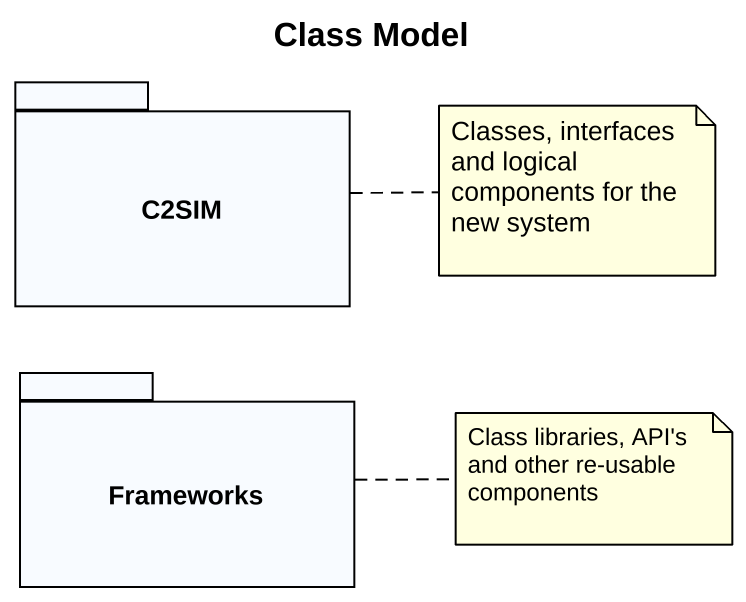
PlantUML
@startuml
title Class Model
package C2SIM {
}
package Frameworks {
}
note right of C2SIM : Classes, interfaces and logical components for the new system
note right of Frameworks : Class libraries, API's and other re-usable components
@enduml
